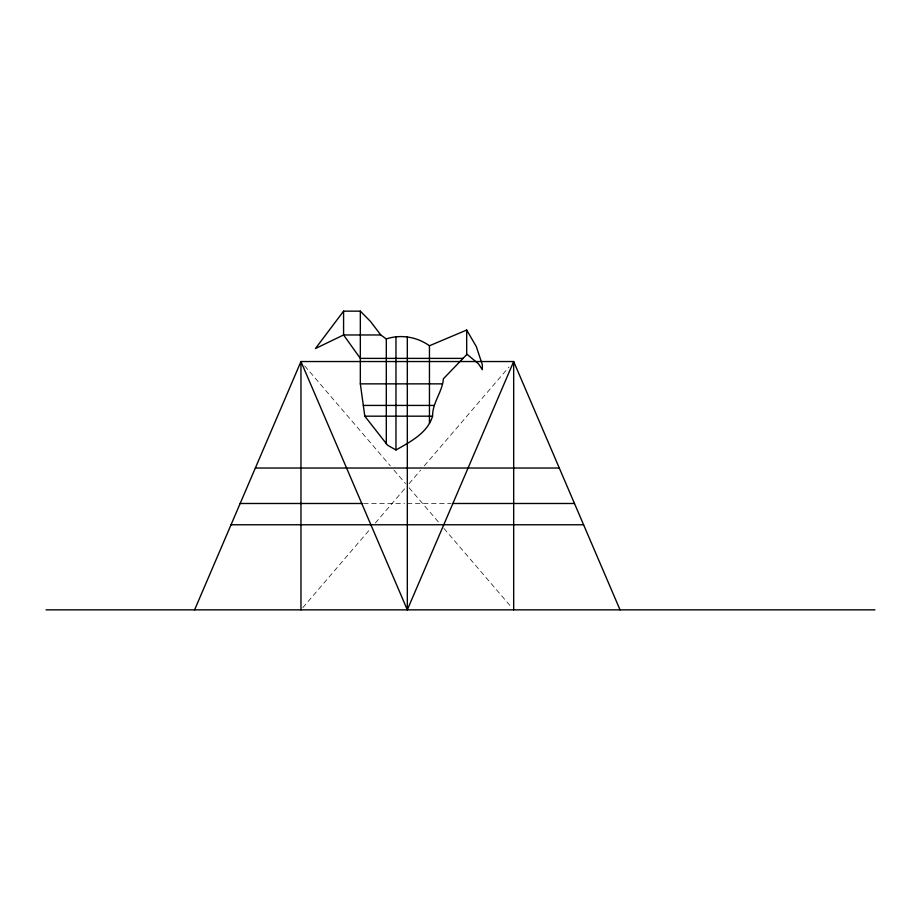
<?xml version="1.0" encoding="UTF-8"?>
<svg xmlns="http://www.w3.org/2000/svg" width="921" height="921" viewBox="0 0 921 921"><rect width="100%" height="100%" fill="white"/><g stroke="black" fill="none" stroke-linecap="round" stroke-linejoin="round"><path stroke-width="0.69" stroke-dasharray="4.61 3.45" d="M302.813 607.676L370.691 528.447M375.342 523.024L405.528 487.785M409.097 483.617L420.667 470.113M424.316 465.865L509.025 366.972M363.599 503.488L404.549 503.488M407.324 503.488L451.037 503.488M304.678 365.89L390.331 465.865M393.969 470.113L405.539 483.617M409.108 487.785L439.294 523.024M443.945 528.447L511.823 607.676"/><path stroke-width="1.38" d="M360.33 311.148L360.33 383.861L364.808 416.177L387.545 445.2L395.972 449.989C410.317 441.781 427.494 433.123 432.582 416.177C432.375 402.65 442.356 392.058 443.392 378.773L467.016 354.274L478.471 363.783L482.339 369.724L482.339 364.762L476.318 346.595L466.682 330.04L429.451 345.766C417.109 336.89 400.785 334.104 386.302 338.94L380.776 334.968L370.461 321.417L360.33 311.148L343.579 311.148L315.443 348.541L343.579 334.968L380.776 334.968M194.596 609.852L300.96 361.539L513.676 361.539L620.04 609.852M300.96 609.852L300.96 361.539L407.324 609.852L513.676 361.539L513.676 609.852M463.056 358.384L360.33 358.384L343.579 334.968L343.579 311.148M360.33 383.861L442.345 383.861M363.311 405.424L434.067 405.424M364.808 416.177L432.582 416.177M255.347 468.029L559.289 468.029M240.162 503.488L362.183 503.488M452.464 503.488L574.485 503.488M231.044 524.763L583.592 524.763M46.05 609.852L874.95 609.852M466.682 330.04L466.682 354.608M429.451 345.766L429.451 423.303M407.324 336.729L407.324 609.852M395.972 336.729L395.972 449.989M386.302 338.94L386.302 443.611"/></g></svg>
